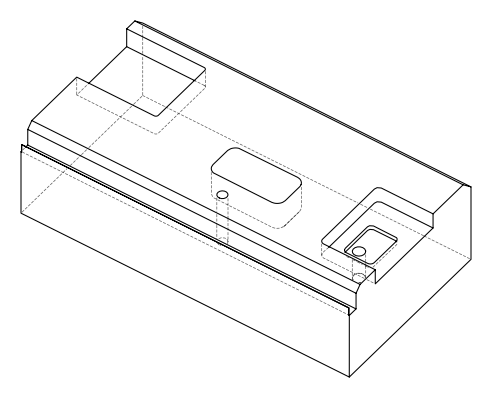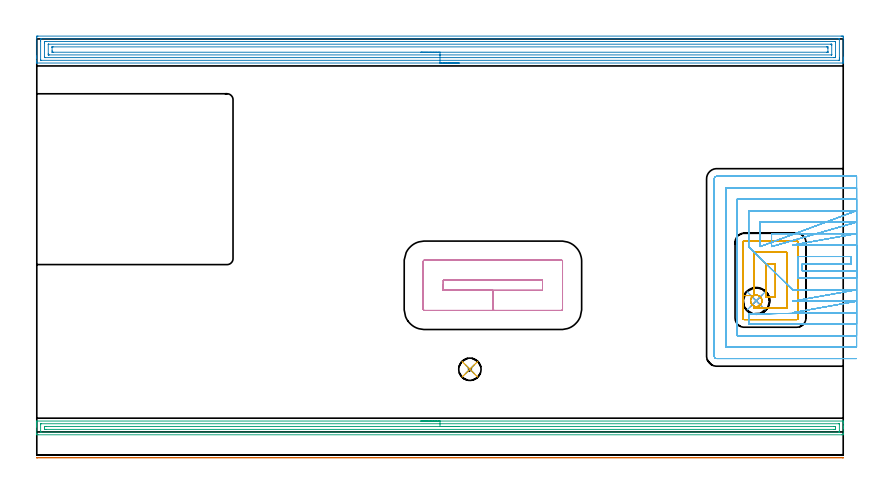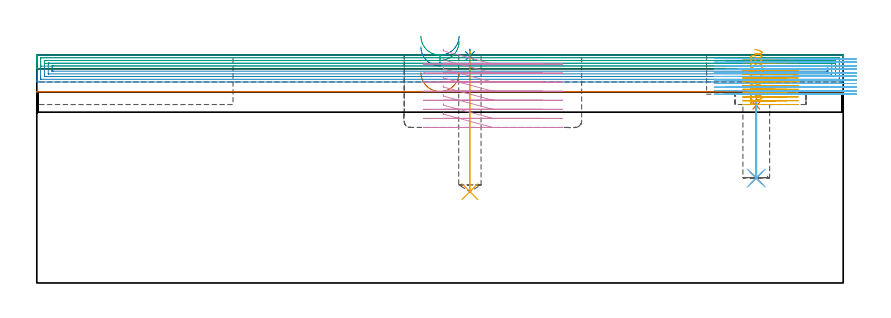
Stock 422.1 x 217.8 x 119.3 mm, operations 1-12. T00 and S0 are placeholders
(PLAN: 14 operations, 9 tool changes, 218.4 min)
(1 SPOT_DRILL | STEP1POCKET | NXT0321_9005460120000 | 0.04 min | 2832 mm3)
(2 SPOT_DRILL_1 | STEP1POCKET_1 | NXT0321_9005460120000 | 0.03 min | 30 mm3)
(3 DRILL_BLIND_HOLE_INTO_CENTER | STEP1POCKET | NXT0301_056 | 0.17 min | 2134 mm3)
(4 DRILL_TO_ENLARGE_BLIND_HOLE | STEP1POCKET | UGT0301_374 | 0.17 min | 3526 mm3)
(5 DRILL_BLIND_HOLE_INTO_CENTER_1 | STEP1POCKET_1 | UGT0301_227 | 0.3 min | 7405 mm3)
(6 BORE_BLIND_HOLE | STEP1POCKET | UGT0332_064 | 0.17 min | 1362 mm3)
(7 AREA_MILL | FG_CHAMFER_SURFACE | UGT0205_001 | 3.51 min | 54901 mm3)
(8 AREA_MILL_1 | FG_CHAMFER_SURFACE_1 | UGT0205_001 | 17.2 min | 41955 mm3)
(9 AREA_MILL_2 | FG_CHAMFER_SURFACE_2 | UGT0205_001 | 10.32 min | 21272 mm3)
(10 MILL_RECTANGULAR_POCKET | POCKET_RECTANGULAR_STRAIGHT | UGT0201_095 | Follow Part, ap 5, ae 75% | 6.16 min | 158762 mm3)
(11 MILL_RECTANGULAR_POCKET_1 | POCKET_RECTANGULAR_STRAIGHT_1 | NXT0201_009 | Follow Part, ap 2, ae 75% | 8.68 min | 42803 mm3)
(12 MILL_SLOT | SLOT_PARTIAL_RECTANGULAR | NXT0201_009 | Follow Part, ap 2, ae 75% | 44.91 min | 114277 mm3)
(13 MILL_SLOT_1 | SLOT_PARTIAL_RECTANGULAR_1 | NXT0201_008 | Follow Part, ap 1.5, ae 75% | 107 min | 237769 mm3)
(14 MILL_RECTANGULAR_SLOT | SLOT_RECTANGULAR | NXT0201_009 | Follow Part, ap 2, ae 75% | 19.73 min | 86587 mm3)
(TOOL NXT0321_9005460120000 | NC Spot Drill, 142deg, 12mm, Carbide, Uncoated | D12 PA142 FL30 Z2)
(TOOL NXT0301_056 | Carbide Drill 8.5mm [860.1-0850-026A1-MM 2214] | D8.5 PA140 FL47 Z2)
(TOOL UGT0301_374 | Twist Drill Flat Bottom 13 mm | D13 PA180 FL101 Z2)
(TOOL UGT0301_227 | Twist Drill 11.7 mm | D11.7 PA118 FL90 Z2)
(TOOL UGT0332_064 | 14 mm Boring Bar Slip Fit | D14)
(TOOL UGT0205_001 | Chamfer Mill 20 x 3 x 45 deg. | D20 FL50 Z2)
(TOOL UGT0201_095 | End mill 20 mm | D20 R3 FL38 Z4)
(TOOL NXT0201_009 | ENDMILL 8mm [2P460-0800-NA 1630] | D8 FL26 Z6)
(TOOL NXT0201_008 | ENDMILL 6mm [2P460-0600-NA 1630] | D6 FL26 Z6)
(OP 1 SPOT_DRILL)
G17 G21 G94 G90
T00 M6
G54
G17 G0 G90 X376.6 Y80.7 S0 M3
G43 Z129.3 H0
G94 G81 G98 Z92.793 F250. R96.4
G80
M5
M2
(OP 2 SPOT_DRILL_1)
G17 G21 G94 G90
T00 M6
G54
G17 G0 G90 X226.7 Y44.9 S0 M3
G43 Z129.3 H0
G94 G81 G98 Z118.796 F250. R122.3
G80
M5
M2
(OP 3 DRILL_BLIND_HOLE_INTO_CENTER)
G17 G21 G94 G90
T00 M6
G54
G17 G0 G90 X376.6 Y80.7 S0 M3
G43 Z129.3 H1
G94 G81 G98 Z54.9 F250. R95.4
G80
M5
M2
(OP 4 DRILL_TO_ENLARGE_BLIND_HOLE)
G17 G21 G94 G90
T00 M6
G54
G17 G0 G90 X376.6 Y80.7 S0 M3
G43 Z129.3 H0
G94 G73 G98 Z54.9 F250. Q12.833 R95.4
G80
M5
M2
(OP 5 DRILL_BLIND_HOLE_INTO_CENTER_1)
G17 G21 G94 G90
T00 M6
G54
G17 G0 G90 X226.7 Y44.9 S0 M3
G43 Z129.3 H0
G94 G81 G98 Z47.8 F250. R121.3
G80
M5
M2
(OP 6 BORE_BLIND_HOLE)
G17 G21 G94 G90
T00 M6
G54
G17 G0 G90 X376.6 Y80.7 S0 M3
G43 Z129.3 H0
G94 G85 G98 Z54.9 F250. R95.4
G80
M5
M2
(OP 7 AREA_MILL)
G17 G21 G94 G90
T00 M6
G54
G17 G0 G90 X201.05 Y-1.3 S1061 M3
G43 Z129.3 H0
Z110.2
G94 G1 X201.088 Z109.328 F250.
X201.202 Z108.463
X201.391 Z107.612
X201.653 Z106.78
X201.987 Z105.974
X202.39 Z105.2
X202.858 Z104.464
X203.39 Z103.772
X203.979 Z103.129
X204.622 Z102.54
X205.314 Z102.008
X206.05 Z101.54
X206.824 Z101.137
X207.63 Z100.803
X208.462 Z100.541
X209.314 Z100.352
X210.178 Z100.238
X211.05 Z100.2
X421.926
X422.09 Y-1.303 Z100.188
X422.093 Y-1.337 Z100.154
X422.094 Y-1.49 Z100.004
X422.007 Y-1.497 Z100.003
X421.926 Y-1.5 Z100.
X0.174 Y-1.499 Z100.001
X0.093 Y-1.497 Z100.003
X0.006 Y-1.49 Z100.004
X0.007 Y-1.337 Z100.154
X0.01 Y-1.303 Z100.188
X0.174 Y-1.3 Z100.2
X211.05
X211.922 Z100.238
X212.786 Z100.352
X213.638 Z100.541
X214.47 Z100.803
X215.276 Z101.137
X216.05 Z101.54
X216.786 Z102.008
X217.478 Z102.54
X218.121 Z103.129
X218.71 Z103.772
X219.242 Z104.464
X219.71 Z105.2
X220.113 Z105.974
X220.447 Z106.78
X220.709 Z107.612
X220.898 Z108.463
X221.012 Z109.328
X221.05 Z110.2
G0 Z129.3
M5
M2
(OP 8 AREA_MILL_1)
G17 G21 G94 G90
T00 M6
G54
G17 G0 G90 X221.05 Y205.2 S1061 M3
G43 Z129.3 H0
G94 G1 X221.012 Z128.428 F250.
X220.898 Z127.563
X220.709 Z126.712
X220.447 Z125.88
X220.113 Z125.074
X219.71 Z124.3
X219.241 Z123.564
X218.71 Z122.872
X218.121 Z122.229
X217.478 Z121.64
X216.786 Z121.108
X216.05 Z120.64
X215.276 Z120.237
X214.47 Z119.903
X213.638 Z119.641
X212.786 Z119.452
X211.922 Z119.338
X211.05 Z119.3
X0.174
X0.005 Y205.201 Z119.29
X0. Z119.289
Y205.545 Z118.954
Y205.838 Z118.661
Y206.524 Z117.971
Y207.748 Z116.749
Y208.286 Z116.208
Y208.898 Z115.597
Y218.588 Z105.91
X0.003 Y218.857 Z105.641
X0.01 Y219.292 Z105.206
X0.176 Y219.295 Z105.203
X0.621 Y219.3 Z105.2
X421.03
X421.479 Y219.299 Z105.201
X421.924 Y219.295 Z105.203
X422.09 Y219.292 Z105.206
X422.095 Y218.857 Z105.641
X422.1 Y218.245 Z106.253
Y208.286 Z116.208
Y207.748 Z116.749
Y207.405 Z117.091
Y206.867 Z117.629
Y206.524 Z117.971
Y205.838 Z118.661
Y205.545 Z118.954
Y205.201 Z119.289
X422.095 Z119.29
X421.926 Y205.2 Z119.3
X211.05
Y206.614 Z117.886
X2.408 Y206.615 Z117.885
X2.315
X2.034 Y206.621 Z117.879
X2.009 Y206.623 Z117.877
X2.006 Y206.645 Z117.855
X2.002 Y206.678 Z117.822
X2.001 Y206.71 Z117.79
X2. Y206.926 Z117.574
Y216.616 Z107.884
X2.002 Y217.095 Z107.405
X2.005 Y217.492 Z107.008
X2.016 Y217.879 Z106.621
X2.408 Y217.884 Z106.616
X2.5 Y217.885 Z106.615
X419.692
X419.784
X420.065 Y217.879 Z106.621
X420.091 Y217.877 Z106.623
X420.094 Y217.855 Z106.645
X420.098 Y217.822 Z106.678
X420.099 Y217.79 Z106.71
X420.1 Y217.574 Z106.926
Y207.884 Z116.616
X420.098 Y207.405 Z117.095
X420.095 Y207.008 Z117.492
X420.083 Y206.621 Z117.879
X419.692 Y206.616 Z117.884
X419.6 Y206.615 Z117.885
X211.05 Y206.614 Z117.886
Y208.028 Z116.472
X4.456 Y208.029 Z116.471
X4.195 Y208.03 Z116.47
X4.108 Y208.032 Z116.468
X4.04 Y208.035 Z116.465
X4.01 Y208.044 Z116.456
X4.007 Y208.094 Z116.406
X4.003 Y208.286 Z116.214
X4. Y208.478 Z116.022
Y215.525 Z108.975
X4.002 Y216.214 Z108.286
X4.004 Y216.402 Z108.098
X4.01 Y216.463 Z108.037
X4.065 Y216.466 Z108.034
X4.195 Y216.468 Z108.032
X4.827 Y216.471 Z108.029
X5.088 Y216.472 Z108.028
X417.644 Y216.471 Z108.029
X417.905 Y216.47 Z108.03
X417.992 Y216.468 Z108.032
X418.059 Y216.465 Z108.035
X418.09 Y216.456 Z108.044
X418.093 Y216.406 Z108.094
X418.097 Y216.214 Z108.286
X418.1 Y216.022 Z108.478
Y208.975 Z115.525
X418.098 Y208.286 Z116.214
X418.096 Y208.098 Z116.402
X418.09 Y208.037 Z116.463
X418.035 Y208.034 Z116.466
X417.905 Y208.032 Z116.468
X417.272 Y208.029 Z116.471
X417.012 Y208.028 Z116.472
X211.05
Y209.443 Z115.057
X6.596
X6.135 Y209.445 Z115.055
X6.033 Y209.448 Z115.052
X6.017 Y209.449 Z115.051
X6.01 Y209.461 Z115.039
X6.006 Y209.511 Z114.989
X6.002 Y209.615 Z114.885
X6. Y210.03 Z114.47
X6.001 Y214.884 Z109.616
X6.003 Y214.992 Z109.508
X6.008 Y215.044 Z109.456
X6.011 Y215.051 Z109.449
X6.023 Y215.053 Z109.447
X6.057 Y215.055 Z109.445
X6.262 Y215.057 Z109.443
X415.504
X415.965 Y215.055 Z109.445
X416.067 Y215.052 Z109.448
X416.083 Y215.051 Z109.449
X416.09 Y215.039 Z109.461
X416.094 Y214.989 Z109.511
X416.098 Y214.885 Z109.615
X416.1 Y214.47 Z110.03
X416.099 Y209.616 Z114.884
X416.097 Y209.508 Z114.992
X416.092 Y209.456 Z115.044
X416.089 Y209.449 Z115.051
X416.077 Y209.447 Z115.053
X416.043 Y209.445 Z115.055
X415.838 Y209.443 Z115.057
X211.05
Y210.857 Z113.643
X8.59
X8.444 Y210.858 Z113.642
X8.153 Y210.864 Z113.636
X8.009 Y210.868 Z113.632
X8.006 Y210.886 Z113.614
X8.003 Y210.929 Z113.571
X8. Y211.582 Z112.918
Y213.344 Z111.156
Y213.571 Z110.929
X8.002 Y213.612 Z110.888
X8.005 Y213.631 Z110.869
X8.007 Y213.636 Z110.864
X8.08 Y213.638 Z110.862
X8.371 Y213.642 Z110.858
X8.517 Y213.643 Z110.857
X413.51
X413.656 Y213.642 Z110.858
X413.947 Y213.636 Z110.864
X414.091 Y213.632 Z110.868
X414.094 Y213.614 Z110.886
X414.097 Y213.571 Z110.929
X414.1 Y212.918 Z111.582
Y211.156 Z113.344
Y210.929 Z113.571
X414.098 Y210.888 Z113.612
X414.095 Y210.869 Z113.631
X414.093 Y210.864 Z113.636
X414.02 Y210.862 Z113.638
X413.729 Y210.858 Z113.642
X413.583 Y210.857 Z113.643
X211.05
X210.178 Z113.681
X209.313 Z113.795
X208.462 Z113.984
X207.63 Z114.246
X206.824 Z114.58
X206.05 Z114.983
X205.314 Z115.452
X204.622 Z115.983
X203.979 Z116.572
X203.39 Z117.215
X202.858 Z117.907
X202.39 Z118.643
X201.987 Z119.417
X201.653 Z120.223
X201.391 Z121.055
X201.202 Z121.907
X201.088 Z122.772
X201.05 Z123.643
G0 Z129.3
M5
M2
(OP 9 AREA_MILL_2)
G17 G21 G94 G90
T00 M6
G54
G17 G0 G90 X201.05 Y17.8 S1061 M3
G43 Z129.3 H0
G94 G1 X201.088 Z128.428 F250.
X201.202 Z127.563
X201.391 Z126.712
X201.653 Z125.88
X201.987 Z125.074
X202.39 Z124.3
X202.858 Z123.564
X203.39 Z122.872
X203.979 Z122.229
X204.622 Z121.639
X205.314 Z121.108
X206.05 Z120.64
X206.824 Z120.237
X207.63 Z119.903
X208.462 Z119.641
X209.314 Z119.452
X210.178 Z119.338
X211.05 Z119.3
X421.926
X422.09 Y17.797 Z119.288
X422.093 Y17.778 Z119.269
X422.1 Y17.409 Z118.908
Y17.102 Z118.601
Y16.413 Z117.908
Y15.183 Z116.68
Y14.643 Z116.137
Y14.028 Z115.523
Y11.372 Z112.869
X422.097 Y11.102 Z112.599
X422.091 Y10.608 Z112.106
X421.981 Y10.605 Z112.103
X421.479 Y10.6 Z112.1
X0.621
X0.119 Y10.605 Z112.103
X0.009 Y10.608 Z112.106
X0. Y11.102 Z112.599
Y14.643 Z116.137
Y15.183 Z116.68
Y15.528 Z117.024
Y16.068 Z117.564
Y16.413 Z117.908
Y17.102 Z118.601
Y17.409 Z118.909
X0.008 Y17.778 Z119.269
X0.01 Y17.797 Z119.288
X0.174 Y17.8 Z119.3
X211.05
Y16.386 Z117.886
X419.72 Y16.385 Z117.885
X420.09 Y16.369 Z117.869
X420.095 Y16.258 Z117.758
X420.099 Y16.009 Z117.509
Y12.469 Z113.969
X420.092 Y12.065 Z113.565
X420.089 Y12.02 Z113.52
X420.07 Y12.018 Z113.518
X420.017 Y12.015 Z113.515
X419.909 Y12.014 Z113.514
X419.692
X2.38 Y12.015 Z113.515
X2.01 Y12.031 Z113.531
X2.005 Y12.142 Z113.642
X2.001 Y12.391 Z113.891
Y15.931 Z117.431
X2.008 Y16.335 Z117.835
X2.012 Y16.38 Z117.88
X2.03 Y16.382 Z117.882
X2.083 Y16.385 Z117.885
X2.191 Y16.386 Z117.886
X2.408
X211.05
Y14.972 Z116.472
X417.012 Y14.971 Z116.471
X417.574 Y14.97 Z116.47
X417.905 Y14.967 Z116.467
X418.015 Y14.965 Z116.465
X418.09 Y14.958 Z116.458
X418.094 Y14.835 Z116.335
X418.098 Y14.643 Z116.143
X418.1 Y14.45 Z115.95
Y13.757 Z115.257
X418.099 Y13.565 Z115.065
X418.096 Y13.5 Z115.
X418.09 Y13.45 Z114.95
X418.084 Y13.435 Z114.935
X418.07 Y13.434 Z114.934
X417.905 Y13.431 Z114.931
X417.344 Y13.429 Z114.929
X417.012 Y13.428 Z114.928
X5.088 Y13.429 Z114.929
X4.526 Y13.43 Z114.93
X4.195 Y13.433 Z114.933
X4.085 Y13.435 Z114.935
X4.01 Y13.442 Z114.942
X4.006 Y13.565 Z115.065
X4.002 Y13.757 Z115.257
X4. Y13.95 Z115.45
Y14.643 Z116.143
X4.001 Y14.835 Z116.335
X4.004 Y14.9 Z116.4
X4.01 Y14.95 Z116.45
X4.016 Y14.965 Z116.465
X4.03 Y14.966 Z116.466
X4.195 Y14.969 Z116.469
X4.757 Y14.971 Z116.471
X5.088 Y14.972 Z116.472
X211.05
X211.922 Z116.51
X212.786 Z116.623
X213.638 Z116.812
X214.47 Z117.075
X215.276 Z117.408
X216.05 Z117.811
X216.786 Z118.28
X217.478 Z118.811
X218.121 Z119.4
X218.71 Z120.044
X219.242 Z120.736
X219.71 Z121.472
X220.113 Z122.245
X220.447 Z123.051
X220.709 Z123.883
X220.898 Z124.735
X221.012 Z125.6
X221.05 Z126.472
G0 Z129.3
M5
M2
(OP 10 MILL_RECTANGULAR_POCKET)
G17 G21 G94 G90
T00 M6
G54
G17 G0 G90 X212.8 Y89.127 S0 M3
G43 Z129.3 H0
Z122.3
G94 G1 Y86.2 Z121.516 F250.
X238.75 Z114.562
X264.7 F500.
Y91.5
X212.8
Y86.2
X238.75
Y75.7
X274.6
G3 X275.2 Y76.3 R0.6
G1 Y101.4
G3 X274.6 Y102. R0.6
G1 X202.9
G3 X202.3 Y101.4 R0.6
G1 Y76.3
G3 X202.9 Y75.7 R0.6
G1 X238.75
X239.75
G0 X212.8 Y89.127 Z117.562
G1 Y86.2 Z116.778 F250.
X238.75 Z109.825
X264.7 F500.
Y91.5
X212.8
Y86.2
X238.75
Y75.7
X274.6
G3 X275.2 Y76.3 R0.6
G1 Y101.4
G3 X274.6 Y102. R0.6
G1 X202.9
G3 X202.3 Y101.4 R0.6
G1 Y76.3
G3 X202.9 Y75.7 R0.6
G1 X238.75
X239.75
G0 X212.8 Y89.127 Z112.825
G1 Y86.2 Z112.041 F250.
X238.75 Z105.087
X264.7 F500.
Y91.5
X212.8
Y86.2
X238.75
Y75.7
X274.6
G3 X275.2 Y76.3 R0.6
G1 Y101.4
G3 X274.6 Y102. R0.6
G1 X202.9
G3 X202.3 Y101.4 R0.6
G1 Y76.3
G3 X202.9 Y75.7 R0.6
G1 X238.75
X239.75
G0 X212.8 Y89.127 Z108.087
G1 Y86.2 Z107.303 F250.
X238.75 Z100.35
X264.7 F500.
Y91.5
X212.8
Y86.2
X238.75
Y75.7
X274.6
G3 X275.2 Y76.3 R0.6
G1 Y101.4
G3 X274.6 Y102. R0.6
G1 X202.9
G3 X202.3 Y101.4 R0.6
G1 Y76.3
G3 X202.9 Y75.7 R0.6
G1 X238.75
X239.75
G0 X212.8 Y89.127 Z103.35
G1 Y86.2 Z102.566 F250.
X238.75 Z95.612
X264.7 F500.
Y91.5
X212.8
Y86.2
X238.75
Y75.7
X274.6
G3 X275.2 Y76.3 R0.6
G1 Y101.4
G3 X274.6 Y102. R0.6
G1 X202.9
G3 X202.3 Y101.4 R0.6
G1 Y76.3
G3 X202.9 Y75.7 R0.6
G1 X238.75
X239.75
G0 X212.8 Y89.127 Z98.612
G1 Y86.2 Z97.828 F250.
X238.75 Z90.875
X264.7 F500.
Y91.5
X212.8
Y86.2
X238.75
Y75.7
X274.6
G3 X275.2 Y76.3 R0.6
G1 Y101.4
G3 X274.6 Y102. R0.6
G1 X202.9
G3 X202.3 Y101.4 R0.6
G1 Y76.3
G3 X202.9 Y75.7 R0.6
G1 X238.75
X239.75
G0 X212.8 Y89.127 Z93.875
G1 Y86.2 Z93.091 F250.
X238.75 Z86.137
X264.7 F500.
Y91.5
X212.8
Y86.2
X238.75
Y75.7
X274.6
G3 X275.2 Y76.3 R0.6
G1 Y101.4
G3 X274.6 Y102. R0.6
G1 X202.9
G3 X202.3 Y101.4 R0.6
G1 Y76.3
G3 X202.9 Y75.7 R0.6
G1 X238.75
X239.75
G0 X212.8 Y89.127 Z89.137
G1 Y86.2 Z88.353 F250.
X238.75 Z81.4
X264.7 F500.
Y91.5
X212.8
Y86.2
X238.75
Y75.7
X274.6
G3 X275.2 Y76.3 R0.6
G1 Y101.4
G3 X274.6 Y102. R0.6
G1 X202.9
G3 X202.3 Y101.4 R0.6
G1 Y76.3
G3 X202.9 Y75.7 R0.6
G1 X238.75
X239.75
G0 Z129.3
M5
M2
(OP 11 MILL_RECTANGULAR_POCKET_1)
G17 G21 G94 G90
T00 M6
G54
G17 G0 G90 X375.669 Y77.85 S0 M3
G43 Z129.3 H1
Z122.3
G94 G1 X376.12 Y77.737 Z122.175 F250.
X376.655 Y77.699 Z122.032
X377.188 Y77.757 Z121.888
X377.702 Y77.91 Z121.744
X378.181 Y78.151 Z121.601
X378.378 Y78.297 Z121.535
X378.785 Y78.661 Z121.389
X379.125 Y79.089 Z121.242
X379.256 Y79.297 Z121.176
X379.472 Y79.83 Z121.022
X379.583 Y80.394 Z120.868
X379.586 Y80.969 Z120.714
X379.48 Y81.535 Z120.56
X379.269 Y82.07 Z120.406
X379.14 Y82.279 Z120.34
X378.824 Y82.71 Z120.197
X378.476 Y83.037 Z120.069
X377.985 Y83.356 Z119.912
X377.766 Y83.469 Z119.846
X377.195 Y83.641 Z119.686
X376.602 Y83.7 Z119.526
X376.008 Y83.642 Z119.367
X375.438 Y83.47 Z119.207
X375.218 Y83.357 Z119.141
X374.726 Y83.039 Z118.984
X374.395 Y82.73 Z118.862
X374.37 Y82.703 Z118.853
X374.067 Y82.291 Z118.716
X373.937 Y82.083 Z118.65
X373.722 Y81.544 Z118.494
X373.613 Y80.973 Z118.339
X373.616 Y80.393 Z118.183
X373.73 Y79.823 Z118.027
X373.948 Y79.291 Z117.873
X374.08 Y79.083 Z117.807
X374.229 Y78.895 Z117.743
X374.419 Y78.655 Z117.661
X374.821 Y78.298 Z117.517
X375.191 Y78.059 Z117.399
X375.341 Y77.979 Z117.353
X375.5 Y77.917 Z117.308
Y76.9 F500.
X392.6
Y106.1
X375.5
X381.5 Y100.1
Y82.9
X386.6
Y100.1
X381.5
X375.5 Y106.1
Y83.484
X369.5
Y71.7
G3 X370.3 Y70.9 R0.8
G1 X397.8
G3 X398.6 Y71.7 R0.8
G1 Y111.3
G3 X397.8 Y112.1 R0.8
G1 X370.3
G3 X369.5 Y111.3 R0.8
G1 Y83.484
Y82.484
G0 X375.668 Y77.851 Z120.308
G1 X376.121 Y77.737 Z120.182 F250.
X376.656 Y77.699 Z120.039
X377.188 Y77.757 Z119.895
X377.702 Y77.91 Z119.752
X378.181 Y78.151 Z119.608
X378.378 Y78.297 Z119.542
X378.785 Y78.661 Z119.396
X379.125 Y79.089 Z119.249
X379.209 Y79.223 Z119.207
X379.279 Y79.365 Z119.165
X379.387 Y79.586 Z119.099
X379.557 Y80.202 Z118.927
X379.595 Y80.841 Z118.756
X379.497 Y81.472 Z118.585
X379.269 Y82.07 Z118.413
X379.14 Y82.279 Z118.348
X378.824 Y82.71 Z118.204
X378.476 Y83.037 Z118.076
X377.985 Y83.356 Z117.92
X377.766 Y83.469 Z117.853
X377.195 Y83.641 Z117.694
X376.602 Y83.7 Z117.534
X376.008 Y83.642 Z117.374
X375.438 Y83.47 Z117.214
X375.218 Y83.357 Z117.148
X374.726 Y83.039 Z116.992
X374.395 Y82.73 Z116.87
X374.37 Y82.703 Z116.86
X374.067 Y82.291 Z116.723
X373.937 Y82.083 Z116.657
X373.722 Y81.545 Z116.502
X373.614 Y80.975 Z116.347
X373.616 Y80.396 Z116.191
X373.729 Y79.827 Z116.036
X373.948 Y79.291 Z115.881
X374.08 Y79.083 Z115.815
X374.419 Y78.655 Z115.669
X374.821 Y78.298 Z115.524
X375.191 Y78.059 Z115.407
X375.341 Y77.979 Z115.361
X375.5 Y77.917 Z115.315
Y76.9 F500.
X392.6
Y106.1
X375.5
X381.5 Y100.1
Y82.9
X386.6
Y100.1
X381.5
X375.5 Y106.1
Y83.484
X369.5
Y71.7
G3 X370.3 Y70.9 R0.8
G1 X397.8
G3 X398.6 Y71.7 R0.8
G1 Y111.3
G3 X397.8 Y112.1 R0.8
G1 X370.3
G3 X369.5 Y111.3 R0.8
G1 Y83.484
Y82.484
G0 X375.669 Y77.85 Z118.315
G1 X376.123 Y77.736 Z118.19 F250.
X376.658 Y77.699 Z118.046
X377.191 Y77.758 Z117.902
X377.705 Y77.911 Z117.759
X378.184 Y78.152 Z117.615
X378.381 Y78.298 Z117.549
X378.784 Y78.66 Z117.404
X379.125 Y79.089 Z117.257
X379.256 Y79.297 Z117.192
X379.472 Y79.831 Z117.037
X379.583 Y80.396 Z116.883
X379.586 Y80.971 Z116.729
X379.479 Y81.537 Z116.575
X379.268 Y82.073 Z116.42
X379.138 Y82.282 Z116.354
X378.825 Y82.709 Z116.212
X378.817 Y82.718 Z116.209
X378.476 Y83.037 Z116.084
X377.985 Y83.356 Z115.927
X377.766 Y83.469 Z115.861
X377.195 Y83.641 Z115.701
X376.602 Y83.7 Z115.542
X376.008 Y83.642 Z115.382
X375.438 Y83.47 Z115.222
X375.218 Y83.357 Z115.156
X374.726 Y83.039 Z114.999
X374.395 Y82.73 Z114.878
X374.37 Y82.703 Z114.868
X374.067 Y82.291 Z114.731
X373.937 Y82.083 Z114.665
X373.722 Y81.545 Z114.51
X373.614 Y80.975 Z114.354
X373.616 Y80.396 Z114.199
X373.729 Y79.827 Z114.044
X373.948 Y79.291 Z113.888
X374.08 Y79.083 Z113.823
X374.419 Y78.655 Z113.676
X374.818 Y78.3 Z113.533
X375.193 Y78.059 Z113.414
X375.342 Y77.979 Z113.368
X375.5 Y77.917 Z113.323
Y76.9 F500.
X392.6
Y106.1
X375.5
X381.5 Y100.1
Y82.9
X386.6
Y100.1
X381.5
X375.5 Y106.1
Y83.484
X369.5
Y71.7
G3 X370.3 Y70.9 R0.8
G1 X397.8
G3 X398.6 Y71.7 R0.8
G1 Y111.3
G3 X397.8 Y112.1 R0.8
G1 X370.3
G3 X369.5 Y111.3 R0.8
G1 Y83.484
Y82.484
G0 X375.669 Y77.85 Z116.323
G1 X376.122 Y77.736 Z116.198 F250.
X376.657 Y77.699 Z116.054
X377.191 Y77.758 Z115.91
X377.705 Y77.911 Z115.767
X378.184 Y78.152 Z115.623
X378.381 Y78.298 Z115.557
X378.784 Y78.66 Z115.412
X379.125 Y79.089 Z115.265
X379.256 Y79.297 Z115.199
X379.472 Y79.831 Z115.045
X379.583 Y80.396 Z114.891
X379.586 Y80.971 Z114.736
X379.479 Y81.537 Z114.582
X379.268 Y82.073 Z114.428
X379.138 Y82.282 Z114.362
X378.825 Y82.709 Z114.22
X378.817 Y82.718 Z114.217
X378.476 Y83.037 Z114.092
X377.985 Y83.356 Z113.935
X377.766 Y83.469 Z113.869
X377.195 Y83.641 Z113.709
X376.602 Y83.7 Z113.549
X376.008 Y83.642 Z113.39
X375.438 Y83.47 Z113.23
X375.218 Y83.357 Z113.164
X374.726 Y83.039 Z113.007
X374.395 Y82.73 Z112.885
X374.37 Y82.703 Z112.876
X374.067 Y82.291 Z112.739
X373.937 Y82.083 Z112.673
X373.722 Y81.545 Z112.517
X373.614 Y80.975 Z112.362
X373.616 Y80.396 Z112.207
X373.729 Y79.827 Z112.051
X373.948 Y79.291 Z111.896
X374.08 Y79.083 Z111.83
X374.419 Y78.655 Z111.684
X374.818 Y78.3 Z111.541
X375.193 Y78.059 Z111.422
X375.342 Y77.979 Z111.376
X375.5 Y77.917 Z111.331
Y76.9 F500.
X392.6
Y106.1
X375.5
X381.5 Y100.1
Y82.9
X386.6
Y100.1
X381.5
X375.5 Y106.1
Y83.484
X369.5
Y71.7
G3 X370.3 Y70.9 R0.8
G1 X397.8
G3 X398.6 Y71.7 R0.8
G1 Y111.3
G3 X397.8 Y112.1 R0.8
G1 X370.3
G3 X369.5 Y111.3 R0.8
G1 Y83.484
Y82.484
G0 X375.667 Y77.851 Z114.331
G1 X376.123 Y77.736 Z114.205 F250.
X376.658 Y77.699 Z114.061
X377.191 Y77.758 Z113.917
X377.705 Y77.911 Z113.773
X378.184 Y78.152 Z113.63
X378.381 Y78.298 Z113.564
X378.782 Y78.658 Z113.42
X379.125 Y79.09 Z113.272
X379.21 Y79.225 Z113.229
X379.28 Y79.368 Z113.187
X379.388 Y79.589 Z113.121
X379.558 Y80.205 Z112.949
X379.594 Y80.844 Z112.778
X379.496 Y81.476 Z112.607
X379.268 Y82.073 Z112.435
X379.138 Y82.282 Z112.369
X378.825 Y82.709 Z112.227
X378.817 Y82.718 Z112.224
X378.476 Y83.037 Z112.099
X377.985 Y83.356 Z111.942
X377.766 Y83.469 Z111.876
X377.195 Y83.641 Z111.716
X376.602 Y83.7 Z111.557
X376.008 Y83.642 Z111.397
X375.438 Y83.47 Z111.237
X375.218 Y83.357 Z111.171
X374.726 Y83.039 Z111.014
X374.395 Y82.73 Z110.893
X374.37 Y82.703 Z110.883
X374.068 Y82.293 Z110.747
X373.938 Y82.085 Z110.681
X373.706 Y81.487 Z110.509
X373.605 Y80.853 Z110.337
X373.64 Y80.212 Z110.165
X373.81 Y79.593 Z109.993
X373.918 Y79.373 Z109.927
X373.991 Y79.223 Z109.883
X374.08 Y79.083 Z109.838
X374.419 Y78.655 Z109.692
X374.82 Y78.299 Z109.548
X375.192 Y78.059 Z109.429
X375.342 Y77.979 Z109.384
X375.5 Y77.917 Z109.338
Y76.9 F500.
X392.6
Y106.1
X375.5
X381.5 Y100.1
Y82.9
X386.6
Y100.1
X381.5
X375.5 Y106.1
Y83.484
X369.5
Y71.7
G3 X370.3 Y70.9 R0.8
G1 X397.8
G3 X398.6 Y71.7 R0.8
G1 Y111.3
G3 X397.8 Y112.1 R0.8
G1 X370.3
G3 X369.5 Y111.3 R0.8
G1 Y83.484
Y82.484
G0 X375.667 Y77.851 Z112.338
G1 X376.123 Y77.736 Z112.212 F250.
X376.657 Y77.699 Z112.069
X377.19 Y77.758 Z111.925
X377.704 Y77.91 Z111.781
X378.183 Y78.152 Z111.638
X378.379 Y78.298 Z111.572
X378.783 Y78.659 Z111.427
X379.125 Y79.09 Z111.28
X379.21 Y79.225 Z111.237
X379.28 Y79.368 Z111.194
X379.388 Y79.589 Z111.128
X379.558 Y80.205 Z110.957
X379.594 Y80.843 Z110.786
X379.496 Y81.474 Z110.615
X379.268 Y82.071 Z110.443
X379.139 Y82.281 Z110.377
X378.824 Y82.709 Z110.235
X378.476 Y83.037 Z110.107
X377.985 Y83.356 Z109.95
X377.766 Y83.469 Z109.884
X377.195 Y83.641 Z109.724
X376.602 Y83.7 Z109.564
X376.008 Y83.642 Z109.405
X375.438 Y83.47 Z109.245
X375.218 Y83.357 Z109.179
X374.726 Y83.039 Z109.022
X374.395 Y82.73 Z108.9
X374.37 Y82.703 Z108.891
X374.068 Y82.293 Z108.754
X373.938 Y82.085 Z108.688
X373.706 Y81.487 Z108.516
X373.605 Y80.853 Z108.345
X373.64 Y80.212 Z108.173
X373.81 Y79.593 Z108.001
X373.918 Y79.373 Z107.935
X373.991 Y79.223 Z107.89
X374.08 Y79.083 Z107.846
X374.417 Y78.658 Z107.7
X374.822 Y78.297 Z107.555
X375.191 Y78.059 Z107.437
X375.342 Y77.979 Z107.392
X375.5 Y77.917 Z107.346
Y76.9 F500.
X392.6
Y106.1
X375.5
X381.5 Y100.1
Y82.9
X386.6
Y100.1
X381.5
X375.5 Y106.1
Y83.484
X369.5
Y71.7
G3 X370.3 Y70.9 R0.8
G1 X397.8
G3 X398.6 Y71.7 R0.8
G1 Y111.3
G3 X397.8 Y112.1 R0.8
G1 X370.3
G3 X369.5 Y111.3 R0.8
G1 Y83.484
Y82.484
G0 X375.668 Y77.851 Z110.346
G1 X376.126 Y77.736 Z110.219 F250.
X376.659 Y77.699 Z110.076
X377.191 Y77.758 Z109.933
X377.703 Y77.91 Z109.79
X378.18 Y78.15 Z109.647
X378.377 Y78.296 Z109.581
X378.785 Y78.661 Z109.434
X379.125 Y79.089 Z109.288
X379.209 Y79.224 Z109.245
X379.279 Y79.366 Z109.203
X379.388 Y79.587 Z109.137
X379.558 Y80.203 Z108.966
X379.595 Y80.841 Z108.794
X379.497 Y81.472 Z108.623
X379.269 Y82.069 Z108.452
X379.14 Y82.278 Z108.386
X378.824 Y82.71 Z108.243
X378.476 Y83.037 Z108.115
X377.985 Y83.356 Z107.958
X377.766 Y83.469 Z107.892
X377.195 Y83.641 Z107.732
X376.602 Y83.7 Z107.572
X376.008 Y83.642 Z107.413
X375.438 Y83.47 Z107.253
X375.218 Y83.357 Z107.187
X374.726 Y83.039 Z107.03
X374.395 Y82.73 Z106.908
X374.37 Y82.703 Z106.899
X374.067 Y82.291 Z106.762
X373.937 Y82.083 Z106.696
X373.722 Y81.545 Z106.54
X373.614 Y80.975 Z106.385
X373.616 Y80.396 Z106.23
X373.729 Y79.827 Z106.075
X373.948 Y79.291 Z105.919
X374.08 Y79.083 Z105.853
X374.417 Y78.658 Z105.708
X374.822 Y78.297 Z105.563
X375.191 Y78.059 Z105.445
X375.341 Y77.979 Z105.399
X375.5 Y77.917 Z105.354
Y76.9 F500.
X392.6
Y106.1
X375.5
X381.5 Y100.1
Y82.9
X386.6
Y100.1
X381.5
X375.5 Y106.1
Y83.484
X369.5
Y71.7
G3 X370.3 Y70.9 R0.8
G1 X397.8
G3 X398.6 Y71.7 R0.8
G1 Y111.3
G3 X397.8 Y112.1 R0.8
G1 X370.3
G3 X369.5 Y111.3 R0.8
G1 Y83.484
Y82.484
G0 X375.668 Y77.851 Z108.354
G1 X376.125 Y77.736 Z108.227 F250.
X376.658 Y77.699 Z108.084
X377.19 Y77.758 Z107.941
X377.703 Y77.91 Z107.798
X378.18 Y78.15 Z107.654
X378.377 Y78.296 Z107.589
X378.785 Y78.661 Z107.442
X379.125 Y79.089 Z107.296
X379.209 Y79.223 Z107.253
X379.279 Y79.366 Z107.211
X379.387 Y79.586 Z107.145
X379.557 Y80.202 Z106.974
X379.595 Y80.84 Z106.802
X379.497 Y81.472 Z106.631
X379.269 Y82.069 Z106.46
X379.14 Y82.278 Z106.394
X378.824 Y82.71 Z106.25
X378.476 Y83.037 Z106.123
X377.985 Y83.356 Z105.966
X377.766 Y83.469 Z105.9
X377.195 Y83.641 Z105.74
X376.602 Y83.7 Z105.58
X376.008 Y83.642 Z105.42
X375.438 Y83.47 Z105.261
X375.218 Y83.357 Z105.195
X374.726 Y83.039 Z105.038
X374.395 Y82.73 Z104.916
X374.37 Y82.703 Z104.906
X374.067 Y82.291 Z104.769
X373.937 Y82.083 Z104.704
X373.722 Y81.545 Z104.548
X373.614 Y80.975 Z104.393
X373.616 Y80.396 Z104.238
X373.729 Y79.827 Z104.082
X373.948 Y79.291 Z103.927
X374.08 Y79.083 Z103.861
X374.419 Y78.655 Z103.715
X374.821 Y78.298 Z103.571
X375.191 Y78.059 Z103.453
X375.341 Y77.979 Z103.407
X375.5 Y77.917 Z103.362
Y76.9 F500.
X392.6
Y106.1
X375.5
X381.5 Y100.1
Y82.9
X386.6
Y100.1
X381.5
X375.5 Y106.1
Y83.484
X369.5
Y71.7
G3 X370.3 Y70.9 R0.8
G1 X397.8
G3 X398.6 Y71.7 R0.8
G1 Y111.3
G3 X397.8 Y112.1 R0.8
G1 X370.3
G3 X369.5 Y111.3 R0.8
G1 Y83.484
Y82.484
G0 X375.669 Y77.85 Z106.362
G1 X376.123 Y77.736 Z106.236 F250.
X376.658 Y77.699 Z106.092
X377.191 Y77.758 Z105.949
X377.706 Y77.911 Z105.805
X378.184 Y78.152 Z105.661
X378.381 Y78.298 Z105.596
X378.784 Y78.66 Z105.45
X379.125 Y79.089 Z105.304
X379.256 Y79.297 Z105.238
X379.472 Y79.831 Z105.083
X379.583 Y80.396 Z104.929
X379.586 Y80.971 Z104.775
X379.479 Y81.537 Z104.621
X379.268 Y82.073 Z104.466
X379.138 Y82.282 Z104.401
X378.825 Y82.709 Z104.259
X378.817 Y82.718 Z104.255
X378.476 Y83.037 Z104.13
X377.985 Y83.356 Z103.973
X377.766 Y83.469 Z103.907
X377.195 Y83.641 Z103.748
X376.602 Y83.7 Z103.588
X376.008 Y83.642 Z103.428
X375.438 Y83.47 Z103.268
X375.218 Y83.357 Z103.202
X374.726 Y83.039 Z103.045
X374.395 Y82.73 Z102.924
X374.37 Y82.703 Z102.914
X374.067 Y82.291 Z102.777
X373.937 Y82.083 Z102.711
X373.722 Y81.545 Z102.556
X373.614 Y80.975 Z102.401
X373.616 Y80.396 Z102.245
X373.729 Y79.827 Z102.09
X373.948 Y79.291 Z101.935
X374.08 Y79.083 Z101.869
X374.419 Y78.655 Z101.723
X374.818 Y78.3 Z101.579
X375.193 Y78.059 Z101.46
X375.342 Y77.979 Z101.415
X375.5 Y77.917 Z101.369
Y76.9 F500.
X392.6
Y106.1
X375.5
X381.5 Y100.1
Y82.9
X386.6
Y100.1
X381.5
X375.5 Y106.1
Y83.484
X369.5
Y71.7
G3 X370.3 Y70.9 R0.8
G1 X397.8
G3 X398.6 Y71.7 R0.8
G1 Y111.3
G3 X397.8 Y112.1 R0.8
G1 X370.3
G3 X369.5 Y111.3 R0.8
G1 Y83.484
Y82.484
G0 X375.669 Y77.85 Z104.369
G1 X376.124 Y77.736 Z104.244 F250.
X376.659 Y77.699 Z104.1
X377.192 Y77.758 Z103.956
X377.706 Y77.911 Z103.813
X378.184 Y78.152 Z103.669
X378.381 Y78.298 Z103.603
X378.784 Y78.66 Z103.458
X379.125 Y79.089 Z103.311
X379.256 Y79.297 Z103.245
X379.472 Y79.831 Z103.091
X379.583 Y80.396 Z102.937
X379.586 Y80.971 Z102.783
X379.479 Y81.537 Z102.628
X379.268 Y82.073 Z102.474
X379.138 Y82.282 Z102.408
X378.825 Y82.709 Z102.266
X378.817 Y82.718 Z102.263
X378.476 Y83.037 Z102.138
X377.985 Y83.356 Z101.981
X377.766 Y83.469 Z101.915
X377.195 Y83.641 Z101.755
X376.602 Y83.7 Z101.596
X376.008 Y83.642 Z101.436
X375.438 Y83.47 Z101.276
X375.218 Y83.357 Z101.21
X374.726 Y83.039 Z101.053
X374.395 Y82.73 Z100.932
X374.37 Y82.703 Z100.922
X374.067 Y82.291 Z100.785
X373.937 Y82.083 Z100.719
X373.722 Y81.545 Z100.564
X373.614 Y80.975 Z100.408
X373.616 Y80.396 Z100.253
X373.729 Y79.827 Z100.098
X373.948 Y79.291 Z99.942
X374.08 Y79.083 Z99.877
X374.419 Y78.655 Z99.73
X374.818 Y78.3 Z99.587
X375.193 Y78.059 Z99.468
X375.342 Y77.979 Z99.422
X375.5 Y77.917 Z99.377
Y76.9 F500.
X392.6
Y106.1
X375.5
X381.5 Y100.1
Y82.9
X386.6
Y100.1
X381.5
X375.5 Y106.1
Y83.484
X369.5
Y71.7
G3 X370.3 Y70.9 R0.8
G1 X397.8
G3 X398.6 Y71.7 R0.8
G1 Y111.3
G3 X397.8 Y112.1 R0.8
G1 X370.3
G3 X369.5 Y111.3 R0.8
G1 Y83.484
Y82.484
G0 X375.669 Y77.85 Z102.377
G1 X376.123 Y77.736 Z102.251 F250.
X376.658 Y77.699 Z102.108
X377.191 Y77.758 Z101.964
X377.705 Y77.911 Z101.82
X378.184 Y78.152 Z101.677
X378.381 Y78.298 Z101.611
X378.784 Y78.66 Z101.466
X379.125 Y79.089 Z101.319
X379.256 Y79.297 Z101.253
X379.472 Y79.831 Z101.099
X379.583 Y80.396 Z100.945
X379.586 Y80.971 Z100.79
X379.479 Y81.537 Z100.636
X379.268 Y82.073 Z100.482
X379.138 Y82.282 Z100.416
X378.825 Y82.709 Z100.274
X378.817 Y82.718 Z100.271
X378.476 Y83.037 Z100.146
X377.985 Y83.356 Z99.989
X377.766 Y83.469 Z99.923
X377.195 Y83.641 Z99.763
X376.602 Y83.7 Z99.603
X376.008 Y83.642 Z99.443
X375.438 Y83.47 Z99.284
X375.218 Y83.357 Z99.218
X374.726 Y83.039 Z99.061
X374.395 Y82.73 Z98.939
X374.37 Y82.703 Z98.929
X374.067 Y82.291 Z98.792
X373.937 Y82.083 Z98.727
X373.722 Y81.545 Z98.571
X373.614 Y80.975 Z98.416
X373.616 Y80.396 Z98.261
X373.729 Y79.827 Z98.105
X373.948 Y79.291 Z97.95
X374.08 Y79.083 Z97.884
X374.419 Y78.655 Z97.738
X374.819 Y78.3 Z97.595
X375.192 Y78.059 Z97.476
X375.342 Y77.979 Z97.43
X375.5 Y77.917 Z97.385
Y76.9 F500.
X392.6
Y106.1
X375.5
X381.5 Y100.1
Y82.9
X386.6
Y100.1
X381.5
X375.5 Y106.1
Y83.484
X369.5
Y71.7
G3 X370.3 Y70.9 R0.8
G1 X397.8
G3 X398.6 Y71.7 R0.8
G1 Y111.3
G3 X397.8 Y112.1 R0.8
G1 X370.3
G3 X369.5 Y111.3 R0.8
G1 Y83.484
Y82.484
G0 X375.667 Y77.851 Z100.385
G1 X376.122 Y77.736 Z100.259 F250.
X376.657 Y77.699 Z100.115
X377.19 Y77.758 Z99.971
X377.705 Y77.911 Z99.828
X378.184 Y78.152 Z99.684
X378.381 Y78.298 Z99.618
X378.783 Y78.659 Z99.473
X379.125 Y79.089 Z99.326
X379.21 Y79.224 Z99.283
X379.28 Y79.367 Z99.241
X379.388 Y79.588 Z99.175
X379.558 Y80.204 Z99.004
X379.594 Y80.843 Z98.832
X379.496 Y81.475 Z98.661
X379.268 Y82.073 Z98.489
X379.138 Y82.282 Z98.423
X378.825 Y82.709 Z98.281
X378.817 Y82.718 Z98.278
X378.476 Y83.037 Z98.153
X377.988 Y83.355 Z97.997
X377.768 Y83.467 Z97.931
X377.752 Y83.474 Z97.926
X377.517 Y83.548 Z97.86
X377.282 Y83.623 Z97.794
X376.661 Y83.699 Z97.626
X376.037 Y83.647 Z97.459
X375.438 Y83.47 Z97.291
X375.218 Y83.357 Z97.225
X374.726 Y83.039 Z97.068
X374.395 Y82.73 Z96.947
X374.37 Y82.703 Z96.937
X374.067 Y82.292 Z96.8
X374.019 Y82.215 Z96.776
X373.976 Y82.136 Z96.752
X373.859 Y81.92 Z96.686
X373.673 Y81.353 Z96.526
X373.602 Y80.761 Z96.366
X373.648 Y80.166 Z96.206
X373.81 Y79.593 Z96.047
X373.918 Y79.372 Z95.981
X373.99 Y79.225 Z95.937
X374.078 Y79.086 Z95.893
X374.42 Y78.655 Z95.745
X374.665 Y78.436 Z95.657
X374.82 Y78.299 Z95.602
X375.192 Y78.059 Z95.483
X375.342 Y77.979 Z95.438
X375.5 Y77.917 Z95.392
Y76.9 F500.
X392.6
Y106.1
X375.5
X381.5 Y100.1
Y82.9
X386.6
Y100.1
X381.5
X375.5 Y106.1
Y83.484
X369.5
Y71.7
G3 X370.3 Y70.9 R0.8
G1 X397.8
G3 X398.6 Y71.7 R0.8
G1 Y111.3
G3 X397.8 Y112.1 R0.8
G1 X370.3
G3 X369.5 Y111.3 R0.8
G1 Y83.484
Y82.484
G0 X375.667 Y77.851 Z98.392
G1 X376.123 Y77.736 Z98.266 F250.
X376.657 Y77.699 Z98.123
X377.19 Y77.758 Z97.979
X377.704 Y77.91 Z97.836
X378.182 Y78.152 Z97.692
X378.379 Y78.297 Z97.626
X378.784 Y78.66 Z97.481
X379.125 Y79.089 Z97.334
X379.21 Y79.224 Z97.291
X379.28 Y79.367 Z97.249
X379.388 Y79.588 Z97.183
X379.558 Y80.204 Z97.011
X379.595 Y80.842 Z96.84
X379.497 Y81.474 Z96.669
X379.268 Y82.071 Z96.498
X379.139 Y82.28 Z96.432
X378.824 Y82.709 Z96.289
X378.476 Y83.037 Z96.161
X377.988 Y83.355 Z96.005
X377.768 Y83.467 Z95.939
X377.752 Y83.474 Z95.934
X377.517 Y83.548 Z95.868
X377.282 Y83.623 Z95.802
X376.661 Y83.699 Z95.634
X376.037 Y83.647 Z95.467
X375.438 Y83.47 Z95.299
X375.218 Y83.357 Z95.233
X374.726 Y83.039 Z95.076
X374.395 Y82.73 Z94.954
X374.37 Y82.703 Z94.945
X374.067 Y82.292 Z94.808
X374.019 Y82.215 Z94.784
X373.976 Y82.136 Z94.759
X373.859 Y81.92 Z94.693
X373.673 Y81.353 Z94.534
X373.602 Y80.761 Z94.374
X373.648 Y80.166 Z94.214
X373.81 Y79.593 Z94.054
X373.918 Y79.372 Z93.988
X373.99 Y79.225 Z93.944
X374.078 Y79.086 Z93.901
X374.417 Y78.658 Z93.754
X374.823 Y78.297 Z93.609
X375.191 Y78.059 Z93.491
X375.342 Y77.979 Z93.446
X375.5 Y77.917 Z93.4
Y76.9 F500.
X392.6
Y106.1
X375.5
X381.5 Y100.1
Y82.9
X386.6
Y100.1
X381.5
X375.5 Y106.1
Y83.484
X369.5
Y71.7
G3 X370.3 Y70.9 R0.8
G1 X397.8
G3 X398.6 Y71.7 R0.8
G1 Y111.3
G3 X397.8 Y112.1 R0.8
G1 X370.3
G3 X369.5 Y111.3 R0.8
G1 Y83.484
Y82.484
G0 Z129.3
M5
M2
(OP 12 MILL_SLOT)
G17 G21 G94 G90
T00 M6
G54
G17 G0 G90 X429.1 Y96.5 S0 M3
G43 Z129.3 H1
Z117.436
G94 G1 X426.1 F250.
X400.6 F500.
Y99.9
X426.1
Y103.9
X398.6
Y92.5
X400.6
X426.1
X429.1 F250.
Y109.9
X426.1
X398.6 F500.
X395.6 F250.
X429.1 Y115.9 F500.
X426.1 F250.
X384.6 F500.
Y112.1
Y109.1 F250.
X429.1 Y121.9 F500.
X426.1 F250.
X378.6 F500.
Y112.1
Y109.1 F250.
X429.1 Y127.9 F500.
X426.1 F250.
X372.6 F500.
Y112.1
Y109.1 F250.
X395.6 Y86.5 F500.
X398.6 F250.
X426.1 F500.
X429.1 F250.
X395.6 Y80.5 F500.
X398.6 F250.
X426.1 F500.
X429.1 F250.
X395.6 Y74.5 F500.
X398.6 F250.
X426.1 F500.
X429.1 F250.
X372.6 Y73.9 F500.
Y70.9 F250.
Y68.5 F500.
X426.1
X429.1 F250.
Y133.9
X426.1
X366.6 F500.
Y62.5
X426.1
X429.1 F250.
Y139.9
X426.1
X360.6 F500.
Y56.5
X426.1
X429.1 F250.
Y145.9
X426.1
X355.9 F500.
G3 X354.6 Y144.6 R1.3
G1 Y51.8
G3 X355.9 Y50.5 R1.3
G1 X426.1
X429.1 F250.
G0 Y96.5 Z115.573
G1 X426.1
X400.6 F500.
Y99.9
X426.1
Y103.9
X398.6
Y92.5
X426.1
X429.1 F250.
Y109.9
X426.1
X398.6 F500.
X395.6 F250.
X429.1 Y115.9 F500.
X426.1 F250.
X384.6 F500.
Y112.1
Y109.1 F250.
X429.1 Y121.9 F500.
X426.1 F250.
X378.6 F500.
Y112.1
Y109.1 F250.
X429.1 Y127.9 F500.
X426.1 F250.
X372.6 F500.
Y112.1
Y109.1 F250.
X395.6 Y86.5 F500.
X398.6 F250.
X426.1 F500.
X429.1 F250.
X395.6 Y80.5 F500.
X398.6 F250.
X426.1 F500.
X429.1 F250.
X395.6 Y74.5 F500.
X398.6 F250.
X426.1 F500.
X429.1 F250.
X372.6 Y73.9 F500.
Y70.9 F250.
Y68.5 F500.
X426.1
X429.1 F250.
Y133.9
X426.1
X366.6 F500.
Y62.5
X426.1
X429.1 F250.
Y139.9
X426.1
X360.6 F500.
Y56.5
X426.1
X429.1 F250.
Y145.9
X426.1
X355.9 F500.
G3 X354.6 Y144.6 R1.3
G1 Y51.8
G3 X355.9 Y50.5 R1.3
G1 X426.1
X429.1 F250.
G0 Y96.5 Z113.709
G1 X426.1
X400.6 F500.
Y99.9
X426.1
Y103.9
X398.6
Y92.5
X426.1
X429.1 F250.
Y109.9
X426.1
X398.6 F500.
X395.6 F250.
X429.1 Y115.9 F500.
X426.1 F250.
X384.6 F500.
Y112.1
Y109.1 F250.
X429.1 Y121.9 F500.
X426.1 F250.
X378.6 F500.
Y112.1
Y109.1 F250.
X429.1 Y127.9 F500.
X426.1 F250.
X372.6 F500.
Y112.1
Y109.1 F250.
X395.6 Y86.5 F500.
X398.6 F250.
X426.1 F500.
X429.1 F250.
X395.6 Y80.5 F500.
X398.6 F250.
X426.1 F500.
X429.1 F250.
X395.6 Y74.5 F500.
X398.6 F250.
X426.1 F500.
X429.1 F250.
X372.6 Y73.9 F500.
Y70.9 F250.
Y68.5 F500.
X426.1
X429.1 F250.
Y133.9
X426.1
X366.6 F500.
Y62.5
X426.1
X429.1 F250.
Y139.9
X426.1
X360.6 F500.
Y56.5
X426.1
X429.1 F250.
Y145.9
X426.1
X355.9 F500.
G3 X354.6 Y144.6 R1.3
G1 Y51.8
G3 X355.9 Y50.5 R1.3
G1 X426.1
X429.1 F250.
G0 Y96.5 Z111.845
G1 X426.1
X400.6 F500.
Y99.9
X426.1
Y103.9
X398.6
Y92.5
X426.1
X429.1 F250.
Y109.9
X426.1
X398.6 F500.
X395.6 F250.
X429.1 Y115.9 F500.
X426.1 F250.
X384.6 F500.
Y112.1
Y109.1 F250.
X429.1 Y121.9 F500.
X426.1 F250.
X378.6 F500.
Y112.1
Y109.1 F250.
X429.1 Y127.9 F500.
X426.1 F250.
X372.6 F500.
Y112.1
Y109.1 F250.
X395.6 Y86.5 F500.
X398.6 F250.
X426.1 F500.
X429.1 F250.
X395.6 Y80.5 F500.
X398.6 F250.
X426.1 F500.
X429.1 F250.
X395.6 Y74.5 F500.
X398.6 F250.
X426.1 F500.
X429.1 F250.
X372.6 Y73.9 F500.
Y70.9 F250.
Y68.5 F500.
X426.1
X429.1 F250.
Y133.9
X426.1
X366.6 F500.
Y62.5
X426.1
X429.1 F250.
Y139.9
X426.1
X360.6 F500.
Y56.5
X426.1
X429.1 F250.
Y145.9
X426.1
X355.9 F500.
G3 X354.6 Y144.6 R1.3
G1 Y51.8
G3 X355.9 Y50.5 R1.3
G1 X426.1
X429.1 F250.
G0 Y96.5 Z109.982
G1 X426.1
X400.6 F500.
Y99.9
X426.1
Y103.9
X398.6
Y92.5
X426.1
X429.1 F250.
Y109.9
X426.1
X398.6 F500.
X395.6 F250.
X429.1 Y115.9 F500.
X426.1 F250.
X384.6 F500.
Y112.1
Y109.1 F250.
X429.1 Y121.9 F500.
X426.1 F250.
X378.6 F500.
Y112.1
Y109.1 F250.
X429.1 Y127.9 F500.
X426.1 F250.
X372.6 F500.
Y112.1
Y109.1 F250.
X395.6 Y86.5 F500.
X398.6 F250.
X426.1 F500.
X429.1 F250.
X395.6 Y80.5 F500.
X398.6 F250.
X426.1 F500.
X429.1 F250.
X395.6 Y74.5 F500.
X398.6 F250.
X426.1 F500.
X429.1 F250.
X372.6 Y73.9 F500.
Y70.9 F250.
Y68.5 F500.
X426.1
X429.1 F250.
Y133.9
X426.1
X366.6 F500.
Y62.5
X426.1
X429.1 F250.
Y139.9
X426.1
X360.6 F500.
Y56.5
X426.1
X429.1 F250.
Y145.9
X426.1
X355.9 F500.
G3 X354.6 Y144.6 R1.3
G1 Y51.8
G3 X355.9 Y50.5 R1.3
G1 X426.1
X429.1 F250.
G0 Y96.5 Z108.118
G1 X426.1
X400.6 F500.
Y99.9
X426.1
Y103.9
X398.6
Y92.5
X400.6
X426.1
X429.1 F250.
Y109.9
X426.1
X398.6 F500.
X395.6 F250.
X429.1 Y115.9 F500.
X426.1 F250.
X384.6 F500.
Y112.1
Y109.1 F250.
X429.1 Y121.9 F500.
X426.1 F250.
X378.6 F500.
Y112.1
Y109.1 F250.
X429.1 Y127.9 F500.
X426.1 F250.
X372.6 F500.
Y112.1
Y109.1 F250.
X395.6 Y86.5 F500.
X398.6 F250.
X426.1 F500.
X429.1 F250.
X395.6 Y80.5 F500.
X398.6 F250.
X426.1 F500.
X429.1 F250.
X395.6 Y74.5 F500.
X398.6 F250.
X426.1 F500.
X429.1 F250.
X372.6 Y73.9 F500.
Y70.9 F250.
Y68.5 F500.
X426.1
X429.1 F250.
Y133.9
X426.1
X366.6 F500.
Y62.5
X426.1
X429.1 F250.
Y139.9
X426.1
X360.6 F500.
Y56.5
X426.1
X429.1 F250.
Y145.9
X426.1
X355.9 F500.
G3 X354.6 Y144.6 R1.3
G1 Y51.8
G3 X355.9 Y50.5 R1.3
G1 X426.1
X429.1 F250.
G0 Y96.5 Z106.255
G1 X426.1
X400.6 F500.
Y99.9
X426.1
Y103.9
X398.6
Y92.5
X426.1
X429.1 F250.
Y109.9
X426.1
X398.6 F500.
X395.6 F250.
X429.1 Y115.9 F500.
X426.1 F250.
X384.6 F500.
Y112.1
Y109.1 F250.
X429.1 Y121.9 F500.
X426.1 F250.
X378.6 F500.
Y112.1
Y109.1 F250.
X429.1 Y127.9 F500.
X426.1 F250.
X372.6 F500.
Y112.1
Y109.1 F250.
X395.6 Y86.5 F500.
X398.6 F250.
X426.1 F500.
X429.1 F250.
X395.6 Y80.5 F500.
X398.6 F250.
X426.1 F500.
X429.1 F250.
X395.6 Y74.5 F500.
X398.6 F250.
X426.1 F500.
X429.1 F250.
X372.6 Y73.9 F500.
Y70.9 F250.
Y68.5 F500.
X426.1
X429.1 F250.
Y133.9
X426.1
X366.6 F500.
Y62.5
X426.1
X429.1 F250.
Y139.9
X426.1
X360.6 F500.
Y56.5
X426.1
X429.1 F250.
Y145.9
X426.1
X355.9 F500.
G3 X354.6 Y144.6 R1.3
G1 Y51.8
G3 X355.9 Y50.5 R1.3
G1 X426.1
X429.1 F250.
G0 Y96.5 Z104.391
G1 X426.1
X400.6 F500.
Y99.9
X426.1
Y103.9
X398.6
Y92.5
X400.6
X426.1
X429.1 F250.
Y109.9
X426.1
X398.6 F500.
X395.6 F250.
X429.1 Y115.9 F500.
X426.1 F250.
X384.6 F500.
Y112.1
Y109.1 F250.
X429.1 Y121.9 F500.
X426.1 F250.
X378.6 F500.
Y112.1
Y109.1 F250.
X429.1 Y127.9 F500.
X426.1 F250.
X372.6 F500.
Y112.1
Y109.1 F250.
X395.6 Y86.5 F500.
X398.6 F250.
X426.1 F500.
X429.1 F250.
X395.6 Y80.5 F500.
X398.6 F250.
X426.1 F500.
X429.1 F250.
X395.6 Y74.5 F500.
X398.6 F250.
X426.1 F500.
X429.1 F250.
X372.6 Y73.9 F500.
Y70.9 F250.
Y68.5 F500.
X426.1
X429.1 F250.
Y133.9
X426.1
X366.6 F500.
Y62.5
X426.1
X429.1 F250.
Y139.9
X426.1
X360.6 F500.
Y56.5
X426.1
X429.1 F250.
Y145.9
X426.1
X355.9 F500.
G3 X354.6 Y144.6 R1.3
G1 Y51.8
G3 X355.9 Y50.5 R1.3
G1 X426.1
X429.1 F250.
G0 Y96.5 Z102.527
G1 X426.1
X400.6 F500.
Y99.9
X426.1
Y103.9
X398.6
Y92.5
X400.6
X426.1
X429.1 F250.
Y109.9
X426.1
X398.6 F500.
X395.6 F250.
X429.1 Y115.9 F500.
X426.1 F250.
X384.6 F500.
Y112.1
Y109.1 F250.
X429.1 Y121.9 F500.
X426.1 F250.
X378.6 F500.
Y112.1
Y109.1 F250.
X429.1 Y127.9 F500.
X426.1 F250.
X372.6 F500.
Y112.1
Y109.1 F250.
X395.6 Y86.5 F500.
X398.6 F250.
X426.1 F500.
X429.1 F250.
X395.6 Y80.5 F500.
X398.6 F250.
X426.1 F500.
X429.1 F250.
X395.6 Y74.5 F500.
X398.6 F250.
X426.1 F500.
X429.1 F250.
X372.6 Y73.9 F500.
Y70.9 F250.
Y68.5 F500.
X426.1
X429.1 F250.
Y133.9
X426.1
X366.6 F500.
Y62.5
X426.1
X429.1 F250.
Y139.9
X426.1
X360.6 F500.
Y56.5
X426.1
X429.1 F250.
Y145.9
X426.1
X355.9 F500.
G3 X354.6 Y144.6 R1.3
G1 Y51.8
G3 X355.9 Y50.5 R1.3
G1 X426.1
X429.1 F250.
G0 Y96.5 Z100.664
G1 X426.1
X400.6 F500.
Y99.9
X426.1
Y103.9
X398.6
Y92.5
X400.6
X426.1
X429.1 F250.
Y109.9
X426.1
X398.6 F500.
X395.6 F250.
X429.1 Y115.9 F500.
X426.1 F250.
X384.6 F500.
Y112.1
Y109.1 F250.
X429.1 Y121.9 F500.
X426.1 F250.
X378.6 F500.
Y112.1
Y109.1 F250.
X429.1 Y127.9 F500.
X426.1 F250.
X372.6 F500.
Y112.1
Y109.1 F250.
X395.6 Y86.5 F500.
X398.6 F250.
X426.1 F500.
X429.1 F250.
X395.6 Y80.5 F500.
X398.6 F250.
X426.1 F500.
X429.1 F250.
X395.6 Y74.5 F500.
X398.6 F250.
X426.1 F500.
X429.1 F250.
X372.6 Y73.9 F500.
Y70.9 F250.
Y68.5 F500.
X426.1
X429.1 F250.
Y133.9
X426.1
X366.6 F500.
Y62.5
X426.1
X429.1 F250.
Y139.9
X426.1
X360.6 F500.
Y56.5
X426.1
X429.1 F250.
Y145.9
X426.1
X355.9 F500.
G3 X354.6 Y144.6 R1.3
G1 Y51.8
G3 X355.9 Y50.5 R1.3
G1 X426.1
X429.1 F250.
G0 Y96.5 Z98.8
G1 X426.1
X400.6 F500.
Y99.9
X426.1
Y103.9
X398.6
Y92.5
X400.6
X426.1
X429.1 F250.
Y109.9
X426.1
X398.6 F500.
X395.6 F250.
X429.1 Y115.9 F500.
X426.1 F250.
X384.6 F500.
Y112.1
Y109.1 F250.
X429.1 Y121.9 F500.
X426.1 F250.
X378.6 F500.
Y112.1
Y109.1 F250.
X429.1 Y127.9 F500.
X426.1 F250.
X372.6 F500.
Y112.1
Y109.1 F250.
X395.6 Y86.5 F500.
X398.6 F250.
X426.1 F500.
X429.1 F250.
X395.6 Y80.5 F500.
X398.6 F250.
X426.1 F500.
X429.1 F250.
X395.6 Y74.5 F500.
X398.6 F250.
X426.1 F500.
X429.1 F250.
X372.6 Y73.9 F500.
Y70.9 F250.
Y68.5 F500.
X426.1
X429.1 F250.
Y133.9
X426.1
X366.6 F500.
Y62.5
X426.1
X429.1 F250.
Y139.9
X426.1
X360.6 F500.
Y56.5
X426.1
X429.1 F250.
Y145.9
X426.1
X355.9 F500.
G3 X354.6 Y144.6 R1.3
G1 Y51.8
G3 X355.9 Y50.5 R1.3
G1 X426.1
X429.1 F250.
G0 Z129.3
M5
M2
